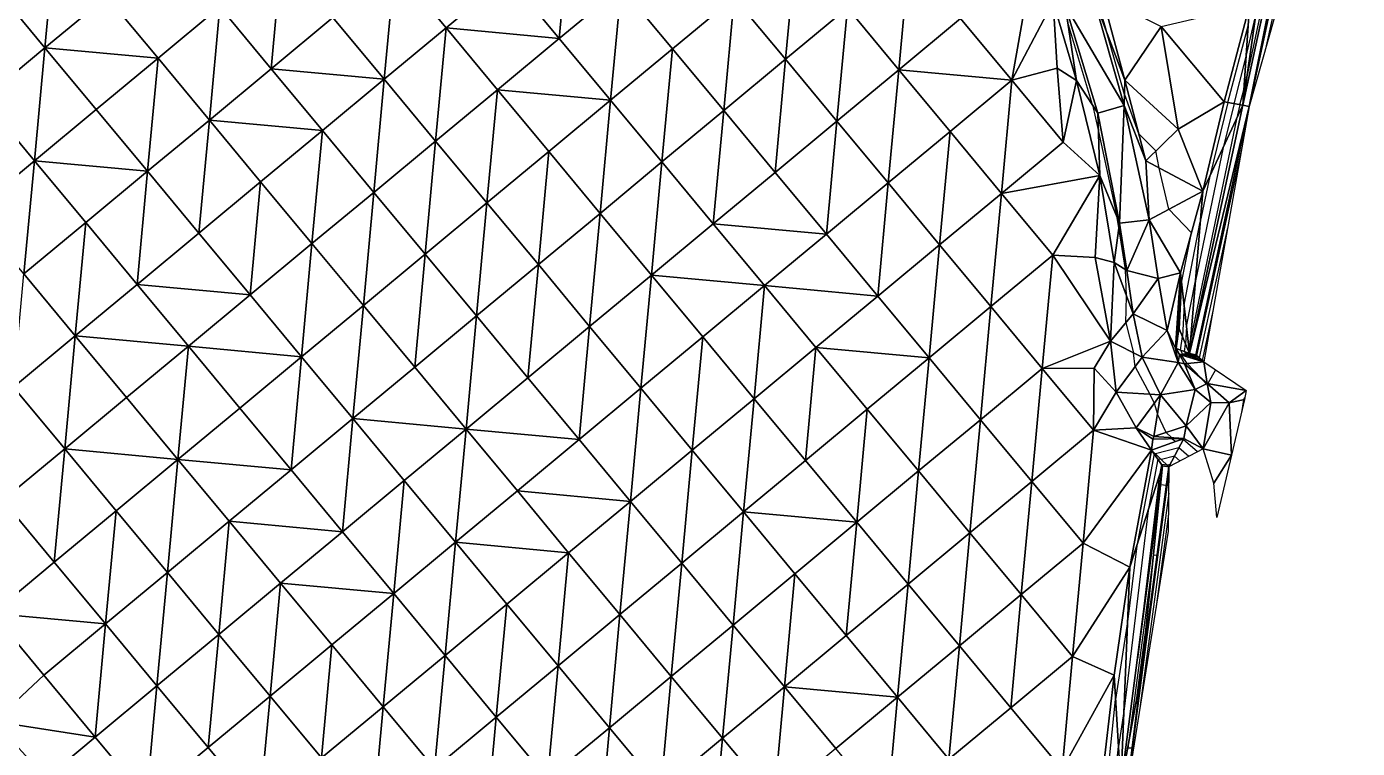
# Model space of a CAD drawing. Extents: x 452550 to 453808, y 451368 to 453069.
# Drawn here: x 453619.3 to 453785, y 452011.6 to 452101.4 of the extents above; entities that cross this region are included whole.
import ezdxf

# ---------------------------------------------------------------- set-up
doc = ezdxf.new("R2010")
doc.units = 0
doc.header["$LTSCALE"] = 0.35
doc.header["$MEASUREMENT"] = 0
doc.linetypes.add('DASHED', pattern=[5442.857143, 3628.571429, -1814.285714])
for name, color, linetype, lineweight in [('Default', 42, 'Continuous', 25), ('FPS_Contours-Major', 32, 'DASHED', 25), ('FPS_Contours-Minor', 40, 'DASHED', 25)]:
    doc.layers.add(name, color=color, linetype=linetype, lineweight=lineweight)

msp = doc.modelspace()

# ---------------------------------------------------------------- linework, layer by layer
at = {"layer": 'Default', "color": 8, "linetype": 'Continuous', "lineweight": 25}
for points in [[(453770.7, 452091.62, 12.76), (453773.84, 452113.68, 14.24), (453781.79, 452142.8, 12.69)], [(453771.48, 452091.45, 12.76), (453770.7, 452091.62, 12.76), (453781.79, 452142.8, 12.69)], [(453781.79, 452142.8, 12.69), (453782.57, 452142.63, 12.69), (453771.48, 452091.45, 12.76)], [(453782.57, 452142.63, 12.69), (453784.95, 452139.05, 14.29), (453771.48, 452091.45, 12.76)], [(453679.24, 452107.64, 14.14), (453686.93, 452114.03, 14.1), (453685.63, 452099.95, 14.11)], [(453686.93, 452114.03, 14.1), (453693.32, 452106.34, 14.05), (453685.63, 452099.95, 14.11)], [(453615.22, 452106.48, 14.18), (453622.91, 452112.86, 14.14), (453621.61, 452098.78, 14.2)], [(453622.91, 452112.86, 14.14), (453629.3, 452105.17, 14.17), (453621.61, 452098.78, 14.2)], [(453770.7, 452091.62, 12.76), (453771.53, 452103.98, 14.31), (453773.84, 452113.68, 14.24)], [(453707.4, 452105.03, 14.03), (453715.09, 452111.42, 14.12), (453713.79, 452097.34, 14.1)], [(453715.09, 452111.42, 14.12), (453721.48, 452103.73, 14.17), (453713.79, 452097.34, 14.1)], [(453643.38, 452103.87, 14.11), (453651.07, 452110.25, 14.09), (453649.77, 452096.17, 14.12)], [(453651.07, 452110.25, 14.09), (453657.46, 452102.56, 14.08), (453649.77, 452096.17, 14.12)], [(453657.46, 452102.56, 14.08), (453665.16, 452108.95, 14.09), (453663.85, 452094.87, 14.12)], [(453665.16, 452108.95, 14.09), (453671.54, 452101.26, 14.12), (453663.85, 452094.87, 14.12)], [(453665.16, 452108.95, 14.09), (453679.24, 452107.64, 14.14), (453671.54, 452101.26, 14.12)], [(453721.48, 452103.73, 14.17), (453729.18, 452110.12, 14.22), (453727.87, 452096.03, 14.22)], [(453729.18, 452110.12, 14.22), (453735.56, 452102.42, 14.19), (453727.87, 452096.03, 14.22)], [(453679.24, 452107.64, 14.14), (453685.63, 452099.95, 14.11), (453671.54, 452101.26, 14.12)], [(453615.22, 452106.48, 14.18), (453621.61, 452098.78, 14.2), (453613.91, 452092.39, 14.19)], [(453685.63, 452099.95, 14.11), (453693.32, 452106.34, 14.05), (453692.01, 452092.26, 14.1)], [(453693.32, 452106.34, 14.05), (453699.71, 452098.64, 14.04), (453692.01, 452092.26, 14.1)], [(453693.32, 452106.34, 14.05), (453707.4, 452105.03, 14.03), (453699.71, 452098.64, 14.04)], [(453741.95, 452094.73, 14.19), (453735.56, 452102.42, 14.19), (453743.99, 452106.3, 14.22)], [(453741.95, 452094.73, 14.19), (453743.99, 452106.3, 14.22), (453747.1, 452104.48, 14.29)], [(453629.3, 452105.17, 14.17), (453635.69, 452097.48, 14.18), (453621.61, 452098.78, 14.2)], [(453629.3, 452105.17, 14.17), (453643.38, 452103.87, 14.11), (453635.69, 452097.48, 14.18)], [(453635.69, 452097.48, 14.18), (453643.38, 452103.87, 14.11), (453642.08, 452089.78, 14.18)], [(453643.38, 452103.87, 14.11), (453649.77, 452096.17, 14.12), (453642.08, 452089.78, 14.18)], [(453699.71, 452098.64, 14.04), (453707.4, 452105.03, 14.03), (453706.1, 452090.95, 14.06)], [(453707.4, 452105.03, 14.03), (453713.79, 452097.34, 14.1), (453706.1, 452090.95, 14.06)], [(453747.57, 452096.23, 14.24), (453741.95, 452094.73, 14.19), (453747.1, 452104.48, 14.29)], [(453747.57, 452096.23, 14.24), (453747.1, 452104.48, 14.29), (453750.01, 452094.72, 14.25)], [(453747.1, 452104.48, 14.29), (453748.58, 452104.08, 14.57), (453750.01, 452094.72, 14.25)], [(453748.58, 452104.08, 14.57), (453752.09, 452105.19, 14.59), (453755.91, 452091.59, 14.61)], [(453752.65, 452090.65, 14.59), (453750.01, 452094.72, 14.25), (453748.58, 452104.08, 14.57)], [(453755.91, 452091.59, 14.61), (453752.65, 452090.65, 14.59), (453748.58, 452104.08, 14.57)], [(453752.09, 452105.19, 14.59), (453753.22, 452105.12, 14.25), (453756.03, 452094.73, 14.36)], [(453752.09, 452105.19, 14.59), (453756.03, 452094.73, 14.36), (453755.91, 452091.59, 14.61)], [(453760.54, 452101.43, 14.21), (453756.03, 452094.73, 14.36), (453753.22, 452105.12, 14.25)], [(453768.38, 452092.03, 14.32), (453760.54, 452101.43, 14.21), (453771.53, 452103.98, 14.31)], [(453768.38, 452092.03, 14.32), (453771.53, 452103.98, 14.31), (453770.7, 452091.62, 12.76)], [(453657.46, 452102.56, 14.08), (453663.85, 452094.87, 14.12), (453649.77, 452096.17, 14.12)], [(453713.79, 452097.34, 14.1), (453721.48, 452103.73, 14.17), (453720.18, 452089.65, 14.15)], [(453721.48, 452103.73, 14.17), (453727.87, 452096.03, 14.22), (453720.18, 452089.65, 14.15)], [(453735.56, 452102.42, 14.19), (453741.95, 452094.73, 14.19), (453727.87, 452096.03, 14.22)], [(453663.85, 452094.87, 14.12), (453671.54, 452101.26, 14.12), (453670.24, 452087.17, 14.14)], [(453671.54, 452101.26, 14.12), (453677.93, 452093.56, 14.14), (453670.24, 452087.17, 14.14)], [(453671.54, 452101.26, 14.12), (453685.63, 452099.95, 14.11), (453677.93, 452093.56, 14.14)], [(453760.54, 452101.43, 14.21), (453762.65, 452088.66, 14.34), (453756.03, 452094.73, 14.36)], [(453760.54, 452101.43, 14.21), (453768.38, 452092.03, 14.32), (453762.65, 452088.66, 14.34)], [(453685.63, 452099.95, 14.11), (453692.01, 452092.26, 14.1), (453677.93, 452093.56, 14.14)], [(453613.91, 452092.39, 14.19), (453621.61, 452098.78, 14.2), (453620.3, 452084.7, 14.18)], [(453621.61, 452098.78, 14.2), (453627.99, 452091.09, 14.22), (453620.3, 452084.7, 14.18)], [(453621.61, 452098.78, 14.2), (453635.69, 452097.48, 14.18), (453627.99, 452091.09, 14.22)], [(453627.99, 452091.09, 14.22), (453635.69, 452097.48, 14.18), (453634.38, 452083.4, 14.26)], [(453635.69, 452097.48, 14.18), (453642.08, 452089.78, 14.18), (453634.38, 452083.4, 14.26)], [(453692.01, 452092.26, 14.1), (453699.71, 452098.64, 14.04), (453698.4, 452084.56, 14.11)], [(453699.71, 452098.64, 14.04), (453706.1, 452090.95, 14.06), (453698.4, 452084.56, 14.11)], [(453706.1, 452090.95, 14.06), (453713.79, 452097.34, 14.1), (453712.48, 452083.26, 14.12)], [(453713.79, 452097.34, 14.1), (453720.18, 452089.65, 14.15), (453712.48, 452083.26, 14.12)], [(453649.77, 452096.17, 14.12), (453656.16, 452088.48, 14.14), (453642.08, 452089.78, 14.18)], [(453649.77, 452096.17, 14.12), (453663.85, 452094.87, 14.12), (453656.16, 452088.48, 14.14)], [(453720.18, 452089.65, 14.15), (453727.87, 452096.03, 14.22), (453726.57, 452081.95, 14.13)], [(453727.87, 452096.03, 14.22), (453734.26, 452088.34, 14.23), (453726.57, 452081.95, 14.13)], [(453727.87, 452096.03, 14.22), (453741.95, 452094.73, 14.19), (453734.26, 452088.34, 14.23)], [(453748.34, 452087.04, 14.21), (453741.95, 452094.73, 14.19), (453747.57, 452096.23, 14.24)], [(453748.34, 452087.04, 14.21), (453747.57, 452096.23, 14.24), (453750.01, 452094.72, 14.25)], [(453656.16, 452088.48, 14.14), (453663.85, 452094.87, 14.12), (453662.55, 452080.78, 14.15)], [(453663.85, 452094.87, 14.12), (453670.24, 452087.17, 14.14), (453662.55, 452080.78, 14.15)], [(453734.26, 452088.34, 14.23), (453741.95, 452094.73, 14.19), (453740.65, 452080.65, 14.13)], [(453741.95, 452094.73, 14.19), (453748.34, 452087.04, 14.21), (453740.65, 452080.65, 14.13)], [(453748.34, 452087.04, 14.21), (453750.01, 452094.72, 14.25), (453752.88, 452082.87, 14.29)], [(453750.01, 452094.72, 14.25), (453752.65, 452090.65, 14.59), (453752.88, 452082.87, 14.29)], [(453758.61, 452084.69, 14.57), (453755.91, 452091.59, 14.61), (453756.03, 452094.73, 14.36)], [(453762.65, 452088.66, 14.34), (453758.61, 452084.69, 14.57), (453756.03, 452094.73, 14.36)], [(453613.91, 452092.39, 14.19), (453620.3, 452084.7, 14.18), (453612.61, 452078.31, 14.12)], [(453670.24, 452087.17, 14.14), (453677.93, 452093.56, 14.14), (453676.63, 452079.48, 14.15)], [(453677.93, 452093.56, 14.14), (453684.32, 452085.87, 14.13), (453676.63, 452079.48, 14.15)], [(453677.93, 452093.56, 14.14), (453692.01, 452092.26, 14.1), (453684.32, 452085.87, 14.13)], [(453684.32, 452085.87, 14.13), (453692.01, 452092.26, 14.1), (453690.71, 452078.17, 14.12)], [(453692.01, 452092.26, 14.1), (453698.4, 452084.56, 14.11), (453690.71, 452078.17, 14.12)], [(453627.99, 452091.09, 14.22), (453634.38, 452083.4, 14.26), (453620.3, 452084.7, 14.18)], [(453698.4, 452084.56, 14.11), (453706.1, 452090.95, 14.06), (453704.79, 452076.87, 14.11)], [(453706.1, 452090.95, 14.06), (453712.48, 452083.26, 14.12), (453704.79, 452076.87, 14.11)], [(453755.91, 452091.59, 14.61), (453755.35, 452076.93, 14.53), (453752.65, 452090.65, 14.59)], [(453755.35, 452076.93, 14.53), (453752.88, 452082.87, 14.29), (453752.65, 452090.65, 14.59)], [(453755.91, 452091.59, 14.61), (453759.06, 452077.38, 14.64), (453755.35, 452076.93, 14.53)], [(453755.91, 452091.59, 14.61), (453758.61, 452084.69, 14.57), (453759.06, 452077.38, 14.64)], [(453768.38, 452092.03, 14.32), (453765.71, 452080.95, 14.26), (453762.65, 452088.66, 14.34)], [(453764.07, 452060.72, 12.89), (453765.71, 452080.95, 14.26), (453770.7, 452091.62, 12.76)], [(453771.48, 452091.45, 12.76), (453764.07, 452060.72, 12.89), (453770.7, 452091.62, 12.76)], [(453771.48, 452091.45, 12.76), (453764.85, 452060.56, 12.89), (453764.07, 452060.72, 12.89)], [(453771.48, 452091.45, 12.76), (453765.86, 452059.68, 14.32), (453764.85, 452060.56, 12.89)], [(453765.71, 452080.95, 14.26), (453768.38, 452092.03, 14.32), (453770.7, 452091.62, 12.76)], [(453634.38, 452083.4, 14.26), (453642.08, 452089.78, 14.18), (453640.77, 452075.7, 14.22)], [(453642.08, 452089.78, 14.18), (453648.46, 452082.09, 14.17), (453640.77, 452075.7, 14.22)], [(453642.08, 452089.78, 14.18), (453656.16, 452088.48, 14.14), (453648.46, 452082.09, 14.17)], [(453712.48, 452083.26, 14.12), (453720.18, 452089.65, 14.15), (453718.87, 452075.56, 14.15)], [(453720.18, 452089.65, 14.15), (453726.57, 452081.95, 14.13), (453718.87, 452075.56, 14.15)], [(453648.46, 452082.09, 14.17), (453656.16, 452088.48, 14.14), (453654.85, 452074.4, 14.18)], [(453656.16, 452088.48, 14.14), (453662.55, 452080.78, 14.15), (453654.85, 452074.4, 14.18)], [(453726.57, 452081.95, 14.13), (453734.26, 452088.34, 14.23), (453732.95, 452074.26, 14.14)], [(453734.26, 452088.34, 14.23), (453740.65, 452080.65, 14.13), (453732.95, 452074.26, 14.14)], [(453762.65, 452088.66, 14.34), (453765.71, 452080.95, 14.26), (453758.61, 452084.69, 14.57)], [(453662.55, 452080.78, 14.15), (453670.24, 452087.17, 14.14), (453668.93, 452073.09, 14.15)], [(453670.24, 452087.17, 14.14), (453676.63, 452079.48, 14.15), (453668.93, 452073.09, 14.15)], [(453676.63, 452079.48, 14.15), (453684.32, 452085.87, 14.13), (453683.02, 452071.79, 14.14)], [(453684.32, 452085.87, 14.13), (453690.71, 452078.17, 14.12), (453683.02, 452071.79, 14.14)], [(453740.65, 452080.65, 14.13), (453748.34, 452087.04, 14.21), (453752.88, 452082.87, 14.29)], [(453612.61, 452078.31, 14.12), (453620.3, 452084.7, 14.18), (453618.99, 452070.62, 14.13)], [(453620.3, 452084.7, 14.18), (453626.69, 452077.01, 14.18), (453618.99, 452070.62, 14.13)], [(453620.3, 452084.7, 14.18), (453634.38, 452083.4, 14.26), (453626.69, 452077.01, 14.18)], [(453690.71, 452078.17, 14.12), (453698.4, 452084.56, 14.11), (453697.1, 452070.48, 14.11)], [(453698.4, 452084.56, 14.11), (453704.79, 452076.87, 14.11), (453697.1, 452070.48, 14.11)], [(453765.71, 452080.95, 14.26), (453759.06, 452077.38, 14.64), (453758.61, 452084.69, 14.57)], [(453626.69, 452077.01, 14.18), (453634.38, 452083.4, 14.26), (453633.08, 452069.31, 14.17)], [(453634.38, 452083.4, 14.26), (453640.77, 452075.7, 14.22), (453633.08, 452069.31, 14.17)], [(453712.48, 452083.26, 14.12), (453718.87, 452075.56, 14.15), (453704.79, 452076.87, 14.11)], [(453747.04, 452072.95, 14.13), (453740.65, 452080.65, 14.13), (453752.88, 452082.87, 14.29)], [(453752.34, 452072.68, 14.2), (453747.04, 452072.95, 14.13), (453752.88, 452082.87, 14.29)], [(453752.34, 452072.68, 14.2), (453752.88, 452082.87, 14.29), (453754.68, 452072.06, 14.27)], [(453752.88, 452082.87, 14.29), (453755.35, 452076.93, 14.53), (453754.68, 452072.06, 14.27)], [(453640.77, 452075.7, 14.22), (453648.46, 452082.09, 14.17), (453647.16, 452068.01, 14.2)], [(453648.46, 452082.09, 14.17), (453654.85, 452074.4, 14.18), (453647.16, 452068.01, 14.2)], [(453654.85, 452074.4, 14.18), (453662.55, 452080.78, 14.15), (453661.24, 452066.7, 14.2)], [(453662.55, 452080.78, 14.15), (453668.93, 452073.09, 14.15), (453661.24, 452066.7, 14.2)], [(453718.87, 452075.56, 14.15), (453726.57, 452081.95, 14.13), (453725.26, 452067.87, 14.17)], [(453726.57, 452081.95, 14.13), (453732.95, 452074.26, 14.14), (453725.26, 452067.87, 14.17)], [(453732.95, 452074.26, 14.14), (453740.65, 452080.65, 14.13), (453739.34, 452066.57, 14.13)], [(453740.65, 452080.65, 14.13), (453747.04, 452072.95, 14.13), (453739.34, 452066.57, 14.13)], [(453762.94, 452070.77, 14.73), (453759.06, 452077.38, 14.64), (453765.71, 452080.95, 14.26)], [(453764.07, 452060.72, 12.89), (453762.94, 452070.77, 14.73), (453765.71, 452080.95, 14.26)], [(453668.93, 452073.09, 14.15), (453676.63, 452079.48, 14.15), (453675.32, 452065.4, 14.16)], [(453676.63, 452079.48, 14.15), (453683.02, 452071.79, 14.14), (453675.32, 452065.4, 14.16)], [(453683.02, 452071.79, 14.14), (453690.71, 452078.17, 14.12), (453689.4, 452064.09, 14.14)], [(453690.71, 452078.17, 14.12), (453697.1, 452070.48, 14.11), (453689.4, 452064.09, 14.14)], [(453759.06, 452077.38, 14.64), (453756.26, 452071.05, 14.53), (453755.35, 452076.93, 14.53)], [(453759.06, 452077.38, 14.64), (453760.17, 452070.05, 14.66), (453756.26, 452071.05, 14.53)], [(453760.17, 452070.05, 14.66), (453759.06, 452077.38, 14.64), (453762.94, 452070.77, 14.73)], [(453618.99, 452070.62, 14.13), (453626.69, 452077.01, 14.18), (453625.38, 452062.93, 14.15)], [(453626.69, 452077.01, 14.18), (453633.08, 452069.31, 14.17), (453625.38, 452062.93, 14.15)], [(453640.77, 452075.7, 14.22), (453647.16, 452068.01, 14.2), (453633.08, 452069.31, 14.17)], [(453704.79, 452076.87, 14.11), (453711.18, 452069.18, 14.16), (453697.1, 452070.48, 14.11)], [(453704.79, 452076.87, 14.11), (453718.87, 452075.56, 14.15), (453711.18, 452069.18, 14.16)], [(453755.35, 452076.93, 14.53), (453756.26, 452071.05, 14.53), (453754.68, 452072.06, 14.27)], [(453647.16, 452068.01, 14.2), (453654.85, 452074.4, 14.18), (453653.55, 452060.31, 14.22)], [(453654.85, 452074.4, 14.18), (453661.24, 452066.7, 14.2), (453653.55, 452060.31, 14.22)], [(453718.87, 452075.56, 14.15), (453725.26, 452067.87, 14.17), (453711.18, 452069.18, 14.16)], [(453725.26, 452067.87, 14.17), (453732.95, 452074.26, 14.14), (453731.65, 452060.18, 14.14)], [(453732.95, 452074.26, 14.14), (453739.34, 452066.57, 14.13), (453731.65, 452060.18, 14.14)], [(453661.24, 452066.7, 14.2), (453668.93, 452073.09, 14.15), (453667.63, 452059.01, 14.18)], [(453668.93, 452073.09, 14.15), (453675.32, 452065.4, 14.16), (453667.63, 452059.01, 14.18)], [(453739.34, 452066.57, 14.13), (453747.04, 452072.95, 14.13), (453745.73, 452058.87, 14.12)], [(453745.73, 452058.87, 14.12), (453747.04, 452072.95, 14.13), (453754.24, 452062.26, 14.26)], [(453747.04, 452072.95, 14.13), (453752.34, 452072.68, 14.2), (453754.24, 452062.26, 14.26)], [(453752.34, 452072.68, 14.2), (453754.68, 452072.06, 14.27), (453754.24, 452062.26, 14.26)], [(453675.32, 452065.4, 14.16), (453683.02, 452071.79, 14.14), (453681.71, 452057.7, 14.17)], [(453683.02, 452071.79, 14.14), (453689.4, 452064.09, 14.14), (453681.71, 452057.7, 14.17)], [(453754.68, 452072.06, 14.27), (453757.05, 452065.68, 14.62), (453754.24, 452062.26, 14.26)], [(453756.26, 452071.05, 14.53), (453757.05, 452065.68, 14.62), (453754.68, 452072.06, 14.27)], [(453760.17, 452070.05, 14.66), (453757.05, 452065.68, 14.62), (453756.26, 452071.05, 14.53)], [(453761.29, 452063.6, 14.62), (453760.17, 452070.05, 14.66), (453762.94, 452070.77, 14.73)], [(453762.32, 452061.4, 14.64), (453761.29, 452063.6, 14.62), (453762.94, 452070.77, 14.73)], [(453762.68, 452064.02, 14.62), (453762.32, 452061.4, 14.64), (453762.94, 452070.77, 14.73)], [(453764.07, 452060.72, 12.89), (453762.68, 452064.02, 14.62), (453762.94, 452070.77, 14.73)], [(453618.99, 452070.62, 14.13), (453625.38, 452062.93, 14.15), (453617.69, 452056.54, 14.1)], [(453633.08, 452069.31, 14.17), (453639.46, 452061.62, 14.18), (453625.38, 452062.93, 14.15)], [(453633.08, 452069.31, 14.17), (453647.16, 452068.01, 14.2), (453639.46, 452061.62, 14.18)], [(453689.4, 452064.09, 14.14), (453697.1, 452070.48, 14.11), (453695.79, 452056.4, 14.16)], [(453697.1, 452070.48, 14.11), (453703.49, 452062.79, 14.12), (453695.79, 452056.4, 14.16)], [(453697.1, 452070.48, 14.11), (453711.18, 452069.18, 14.16), (453703.49, 452062.79, 14.12)], [(453703.49, 452062.79, 14.12), (453711.18, 452069.18, 14.16), (453709.87, 452055.09, 14.16)], [(453711.18, 452069.18, 14.16), (453717.57, 452061.48, 14.2), (453709.87, 452055.09, 14.16)], [(453711.18, 452069.18, 14.16), (453725.26, 452067.87, 14.17), (453717.57, 452061.48, 14.2)], [(453760.17, 452070.05, 14.66), (453761.29, 452063.6, 14.62), (453757.05, 452065.68, 14.62)], [(453647.16, 452068.01, 14.2), (453653.55, 452060.31, 14.22), (453639.46, 452061.62, 14.18)], [(453725.26, 452067.87, 14.17), (453731.65, 452060.18, 14.14), (453717.57, 452061.48, 14.2)], [(453653.55, 452060.31, 14.22), (453661.24, 452066.7, 14.2), (453659.94, 452052.62, 14.2)], [(453661.24, 452066.7, 14.2), (453667.63, 452059.01, 14.18), (453659.94, 452052.62, 14.2)], [(453731.65, 452060.18, 14.14), (453739.34, 452066.57, 14.13), (453738.04, 452052.48, 14.17)], [(453739.34, 452066.57, 14.13), (453745.73, 452058.87, 14.12), (453738.04, 452052.48, 14.17)], [(453667.63, 452059.01, 14.18), (453675.32, 452065.4, 14.16), (453674.02, 452051.32, 14.19)], [(453675.32, 452065.4, 14.16), (453681.71, 452057.7, 14.17), (453674.02, 452051.32, 14.19)], [(453681.71, 452057.7, 14.17), (453689.4, 452064.09, 14.14), (453688.1, 452050.01, 14.17)], [(453689.4, 452064.09, 14.14), (453695.79, 452056.4, 14.16), (453688.1, 452050.01, 14.17)], [(453757.05, 452065.68, 14.62), (453758.19, 452060.26, 14.59), (453754.24, 452062.26, 14.26)], [(453761.29, 452063.6, 14.62), (453758.19, 452060.26, 14.59), (453757.05, 452065.68, 14.62)], [(453762.32, 452061.4, 14.64), (453762.68, 452064.02, 14.62), (453764.07, 452060.72, 12.89)], [(453617.69, 452056.54, 14.1), (453625.38, 452062.93, 14.15), (453624.08, 452048.84, 14.13)], [(453625.38, 452062.93, 14.15), (453631.77, 452055.23, 14.16), (453624.08, 452048.84, 14.13)], [(453625.38, 452062.93, 14.15), (453639.46, 452061.62, 14.18), (453631.77, 452055.23, 14.16)], [(453695.79, 452056.4, 14.16), (453703.49, 452062.79, 14.12), (453702.18, 452048.71, 14.15)], [(453703.49, 452062.79, 14.12), (453709.87, 452055.09, 14.16), (453702.18, 452048.71, 14.15)], [(453758.19, 452060.26, 14.59), (453761.29, 452063.6, 14.62), (453762.64, 452059.6, 14.6)], [(453761.29, 452063.6, 14.62), (453762.32, 452061.4, 14.64), (453762.64, 452059.6, 14.6)], [(453631.77, 452055.23, 14.16), (453639.46, 452061.62, 14.18), (453638.16, 452047.54, 14.18)], [(453639.46, 452061.62, 14.18), (453645.85, 452053.93, 14.2), (453638.16, 452047.54, 14.18)], [(453639.46, 452061.62, 14.18), (453653.55, 452060.31, 14.22), (453645.85, 452053.93, 14.2)], [(453709.87, 452055.09, 14.16), (453717.57, 452061.48, 14.2), (453716.26, 452047.4, 14.19)], [(453717.57, 452061.48, 14.2), (453723.96, 452053.79, 14.22), (453716.26, 452047.4, 14.19)], [(453717.57, 452061.48, 14.2), (453731.65, 452060.18, 14.14), (453723.96, 452053.79, 14.22)], [(453752.18, 452058.89, 14.14), (453745.73, 452058.87, 14.12), (453754.24, 452062.26, 14.26)], [(453752.18, 452058.89, 14.14), (453754.24, 452062.26, 14.26), (453754.93, 452055.9, 14.25)], [(453754.24, 452062.26, 14.26), (453758.19, 452060.26, 14.59), (453754.93, 452055.9, 14.25)], [(453762.8, 452060.61, 14.52), (453762.64, 452059.6, 14.6), (453762.32, 452061.4, 14.64)], [(453762.8, 452060.61, 14.52), (453762.32, 452061.4, 14.64), (453764.07, 452060.72, 12.89)], [(453762.8, 452060.61, 14.52), (453764.07, 452060.72, 12.89), (453764.26, 452060.44, 13.8)], [(453764.85, 452060.56, 12.89), (453764.26, 452060.44, 13.8), (453764.07, 452060.72, 12.89)], [(453645.85, 452053.93, 14.2), (453653.55, 452060.31, 14.22), (453652.24, 452046.23, 14.18)], [(453653.55, 452060.31, 14.22), (453659.94, 452052.62, 14.2), (453652.24, 452046.23, 14.18)], [(453723.96, 452053.79, 14.22), (453731.65, 452060.18, 14.14), (453730.34, 452046.1, 14.2)], [(453731.65, 452060.18, 14.14), (453738.04, 452052.48, 14.17), (453730.34, 452046.1, 14.2)], [(453758.19, 452060.26, 14.59), (453760.44, 452055.58, 14.58), (453754.93, 452055.9, 14.25)], [(453762.64, 452059.6, 14.6), (453760.44, 452055.58, 14.58), (453758.19, 452060.26, 14.59)], [(453762.64, 452059.6, 14.6), (453764.77, 452056.23, 14.64), (453760.44, 452055.58, 14.58)], [(453763.43, 452059.45, 14.53), (453762.64, 452059.6, 14.6), (453762.8, 452060.61, 14.52)], [(453764.77, 452056.23, 14.64), (453762.64, 452059.6, 14.6), (453763.43, 452059.45, 14.53)], [(453765.86, 452059.68, 14.32), (453763.43, 452059.45, 14.53), (453762.8, 452060.61, 14.52)], [(453764.26, 452060.44, 13.8), (453765.86, 452059.68, 14.32), (453762.8, 452060.61, 14.52)], [(453766.25, 452057.01, 14.49), (453763.43, 452059.45, 14.53), (453765.86, 452059.68, 14.32)], [(453766.25, 452057.01, 14.49), (453764.77, 452056.23, 14.64), (453763.43, 452059.45, 14.53)], [(453765.86, 452059.68, 14.32), (453764.26, 452060.44, 13.8), (453764.85, 452060.56, 12.89)], [(453771.1, 452056.12, 14.98), (453766.25, 452057.01, 14.49), (453765.86, 452059.68, 14.32)], [(453667.63, 452059.01, 14.18), (453674.02, 452051.32, 14.19), (453659.94, 452052.62, 14.2)], [(453681.71, 452057.7, 14.17), (453688.1, 452050.01, 14.17), (453674.02, 452051.32, 14.19)], [(453738.04, 452052.48, 14.17), (453745.73, 452058.87, 14.12), (453744.43, 452044.79, 14.18)], [(453745.73, 452058.87, 14.12), (453752.12, 452051.18, 14.15), (453744.43, 452044.79, 14.18)], [(453752.12, 452051.18, 14.15), (453745.73, 452058.87, 14.12), (453752.18, 452058.89, 14.14)], [(453752.12, 452051.18, 14.15), (453752.18, 452058.89, 14.14), (453754.93, 452055.9, 14.25)], [(453617.69, 452056.54, 14.1), (453624.08, 452048.84, 14.13), (453616.38, 452042.46, 14.1)], [(453688.1, 452050.01, 14.17), (453695.79, 452056.4, 14.16), (453694.49, 452042.32, 14.17)], [(453695.79, 452056.4, 14.16), (453702.18, 452048.71, 14.15), (453694.49, 452042.32, 14.17)], [(453752.12, 452051.18, 14.15), (453754.93, 452055.9, 14.25), (453757.44, 452051.49, 14.27)], [(453754.93, 452055.9, 14.25), (453760.44, 452055.58, 14.58), (453757.44, 452051.49, 14.27)], [(453764.77, 452056.23, 14.64), (453763.66, 452051.73, 14.65), (453760.44, 452055.58, 14.58)], [(453764.77, 452056.23, 14.64), (453766.73, 452054.64, 14.73), (453763.66, 452051.73, 14.65)], [(453766.73, 452054.64, 14.73), (453764.77, 452056.23, 14.64), (453766.25, 452057.01, 14.49)], [(453771.1, 452056.12, 14.98), (453769.01, 452054.57, 14.87), (453766.25, 452057.01, 14.49)], [(453769.01, 452054.57, 14.87), (453766.73, 452054.64, 14.73), (453766.25, 452057.01, 14.49)], [(453769.01, 452054.57, 14.87), (453771.1, 452056.12, 14.98), (453770.89, 452054.98, 15.01)], [(453631.77, 452055.23, 14.16), (453638.16, 452047.54, 14.18), (453624.08, 452048.84, 14.13)], [(453702.18, 452048.71, 14.15), (453709.87, 452055.09, 14.16), (453708.57, 452041.01, 14.19)], [(453709.87, 452055.09, 14.16), (453716.26, 452047.4, 14.19), (453708.57, 452041.01, 14.19)], [(453760.44, 452055.58, 14.58), (453759.63, 452050.38, 14.41), (453757.44, 452051.49, 14.27)], [(453760.44, 452055.58, 14.58), (453763.66, 452051.73, 14.65), (453759.63, 452050.38, 14.41)], [(453766.73, 452054.64, 14.73), (453765.75, 452048.84, 14.82), (453763.66, 452051.73, 14.65)], [(453766.73, 452054.64, 14.73), (453769.01, 452054.57, 14.87), (453765.75, 452048.84, 14.82)], [(453769.01, 452054.57, 14.87), (453769.29, 452048.07, 14.98), (453765.75, 452048.84, 14.82)], [(453769.01, 452054.57, 14.87), (453770.89, 452054.98, 15.01), (453769.29, 452048.07, 14.98)], [(453645.85, 452053.93, 14.2), (453652.24, 452046.23, 14.18), (453638.16, 452047.54, 14.18)], [(453652.24, 452046.23, 14.18), (453659.94, 452052.62, 14.2), (453658.63, 452038.54, 14.18)], [(453659.94, 452052.62, 14.2), (453666.32, 452044.93, 14.2), (453658.63, 452038.54, 14.18)], [(453659.94, 452052.62, 14.2), (453674.02, 452051.32, 14.19), (453666.32, 452044.93, 14.2)], [(453716.26, 452047.4, 14.19), (453723.96, 452053.79, 14.22), (453722.65, 452039.71, 14.19)], [(453723.96, 452053.79, 14.22), (453730.34, 452046.1, 14.2), (453722.65, 452039.71, 14.19)], [(453730.34, 452046.1, 14.2), (453738.04, 452052.48, 14.17), (453736.73, 452038.4, 14.21)], [(453738.04, 452052.48, 14.17), (453744.43, 452044.79, 14.18), (453736.73, 452038.4, 14.21)], [(453666.32, 452044.93, 14.2), (453674.02, 452051.32, 14.19), (453672.71, 452037.23, 14.21)], [(453674.02, 452051.32, 14.19), (453680.41, 452043.62, 14.21), (453672.71, 452037.23, 14.21)], [(453674.02, 452051.32, 14.19), (453688.1, 452050.01, 14.17), (453680.41, 452043.62, 14.21)], [(453744.43, 452044.79, 14.18), (453752.12, 452051.18, 14.15), (453750.81, 452037.1, 14.24)], [(453750.81, 452037.1, 14.24), (453752.12, 452051.18, 14.15), (453759.35, 452048.68, 14.32)], [(453759.35, 452048.68, 14.32), (453752.12, 452051.18, 14.15), (453757.44, 452051.49, 14.27)], [(453759.35, 452048.68, 14.32), (453757.44, 452051.49, 14.27), (453759.51, 452050.08, 14.41)], [(453757.44, 452051.49, 14.27), (453759.63, 452050.38, 14.41), (453759.51, 452050.08, 14.41)], [(453763.66, 452051.73, 14.65), (453763.36, 452050.16, 14.56), (453759.63, 452050.38, 14.41)], [(453763.66, 452051.73, 14.65), (453765.75, 452048.84, 14.82), (453763.36, 452050.16, 14.56)], [(453688.1, 452050.01, 14.17), (453694.49, 452042.32, 14.17), (453680.41, 452043.62, 14.21)], [(453763.36, 452050.16, 14.56), (453759.35, 452048.68, 14.32), (453759.51, 452050.08, 14.41)], [(453759.35, 452048.68, 14.32), (453763.36, 452050.16, 14.56), (453761.5, 452046.63, 12.87)], [(453759.63, 452050.38, 14.41), (453763.36, 452050.16, 14.56), (453759.51, 452050.08, 14.41)], [(453763.36, 452050.16, 14.56), (453765.75, 452048.84, 14.82), (453761.5, 452046.63, 12.87)], [(453616.38, 452042.46, 14.1), (453624.08, 452048.84, 14.13), (453622.77, 452034.76, 14.13)], [(453624.08, 452048.84, 14.13), (453630.47, 452041.15, 14.15), (453622.77, 452034.76, 14.13)], [(453624.08, 452048.84, 14.13), (453638.16, 452047.54, 14.18), (453630.47, 452041.15, 14.15)], [(453630.47, 452041.15, 14.15), (453638.16, 452047.54, 14.18), (453636.85, 452033.46, 14.17)], [(453638.16, 452047.54, 14.18), (453644.55, 452039.84, 14.19), (453636.85, 452033.46, 14.17)], [(453638.16, 452047.54, 14.18), (453652.24, 452046.23, 14.18), (453644.55, 452039.84, 14.19)], [(453694.49, 452042.32, 14.17), (453702.18, 452048.71, 14.15), (453700.88, 452034.62, 14.19)], [(453702.18, 452048.71, 14.15), (453708.57, 452041.01, 14.19), (453700.88, 452034.62, 14.19)], [(453750.81, 452037.1, 14.24), (453759.35, 452048.68, 14.32), (453756.62, 452034.11, 14.3)], [(453759.35, 452048.68, 14.32), (453760.71, 452046.73, 12.87), (453756.62, 452034.11, 14.3)], [(453759.35, 452048.68, 14.32), (453761.5, 452046.63, 12.87), (453760.71, 452046.73, 12.87)], [(453769.29, 452048.07, 14.98), (453767.1, 452044.58, 14.88), (453765.75, 452048.84, 14.82)], [(453769.29, 452048.07, 14.98), (453767.48, 452040.33, 14.85), (453767.1, 452044.58, 14.88)], [(453652.24, 452046.23, 14.18), (453658.63, 452038.54, 14.18), (453644.55, 452039.84, 14.19)], [(453716.26, 452047.4, 14.19), (453722.65, 452039.71, 14.19), (453708.57, 452041.01, 14.19)], [(453722.65, 452039.71, 14.19), (453730.34, 452046.1, 14.2), (453729.04, 452032.01, 14.16)], [(453730.34, 452046.1, 14.2), (453736.73, 452038.4, 14.21), (453729.04, 452032.01, 14.16)], [(453760.71, 452046.73, 12.87), (453758.08, 452021.04, 14.34), (453755.53, 452006.96, 13.09)], [(453756.62, 452034.11, 14.3), (453760.71, 452046.73, 12.87), (453755.53, 452006.96, 13.09)], [(453761.5, 452046.63, 12.87), (453761.42, 452038.61, 14.4), (453756.33, 452006.94, 13.09)], [(453758.08, 452021.04, 14.34), (453761.5, 452046.63, 12.87), (453756.33, 452006.94, 13.09)], [(453760.71, 452046.73, 12.87), (453761.5, 452046.63, 12.87), (453758.08, 452021.04, 14.34)], [(453658.63, 452038.54, 14.18), (453666.32, 452044.93, 14.2), (453665.02, 452030.85, 14.19)], [(453666.32, 452044.93, 14.2), (453672.71, 452037.23, 14.21), (453665.02, 452030.85, 14.19)], [(453736.73, 452038.4, 14.21), (453744.43, 452044.79, 14.18), (453743.12, 452030.71, 14.21)], [(453744.43, 452044.79, 14.18), (453750.81, 452037.1, 14.24), (453743.12, 452030.71, 14.21)], [(453680.41, 452043.62, 14.21), (453686.79, 452035.93, 14.23), (453672.71, 452037.23, 14.21)], [(453680.41, 452043.62, 14.21), (453694.49, 452042.32, 14.17), (453686.79, 452035.93, 14.23)], [(453616.38, 452042.46, 14.1), (453622.77, 452034.76, 14.13), (453615.08, 452028.37, 14.14)], [(453622.77, 452034.76, 14.13), (453630.47, 452041.15, 14.15), (453629.16, 452027.07, 14.16)], [(453630.47, 452041.15, 14.15), (453636.85, 452033.46, 14.17), (453629.16, 452027.07, 14.16)], [(453686.79, 452035.93, 14.23), (453694.49, 452042.32, 14.17), (453693.18, 452028.24, 14.25)], [(453694.49, 452042.32, 14.17), (453700.88, 452034.62, 14.19), (453693.18, 452028.24, 14.25)], [(453700.88, 452034.62, 14.19), (453708.57, 452041.01, 14.19), (453707.26, 452026.93, 14.17)], [(453708.57, 452041.01, 14.19), (453714.96, 452033.32, 14.18), (453707.26, 452026.93, 14.17)], [(453708.57, 452041.01, 14.19), (453722.65, 452039.71, 14.19), (453714.96, 452033.32, 14.18)], [(453636.85, 452033.46, 14.17), (453644.55, 452039.84, 14.19), (453643.24, 452025.76, 14.15)], [(453644.55, 452039.84, 14.19), (453650.94, 452032.15, 14.17), (453643.24, 452025.76, 14.15)], [(453644.55, 452039.84, 14.19), (453658.63, 452038.54, 14.18), (453650.94, 452032.15, 14.17)], [(453714.96, 452033.32, 14.18), (453722.65, 452039.71, 14.19), (453721.35, 452025.63, 14.18)], [(453722.65, 452039.71, 14.19), (453729.04, 452032.01, 14.16), (453721.35, 452025.63, 14.18)], [(453658.63, 452038.54, 14.18), (453665.02, 452030.85, 14.19), (453650.94, 452032.15, 14.17)], [(453729.04, 452032.01, 14.16), (453736.73, 452038.4, 14.21), (453735.43, 452024.32, 14.17)], [(453736.73, 452038.4, 14.21), (453743.12, 452030.71, 14.21), (453735.43, 452024.32, 14.17)], [(453665.02, 452030.85, 14.19), (453672.71, 452037.23, 14.21), (453671.41, 452023.15, 14.2)], [(453672.71, 452037.23, 14.21), (453679.1, 452029.54, 14.23), (453671.41, 452023.15, 14.2)], [(453672.71, 452037.23, 14.21), (453686.79, 452035.93, 14.23), (453679.1, 452029.54, 14.23)], [(453679.1, 452029.54, 14.23), (453686.79, 452035.93, 14.23), (453685.49, 452021.85, 14.26)], [(453686.79, 452035.93, 14.23), (453693.18, 452028.24, 14.25), (453685.49, 452021.85, 14.26)], [(453743.12, 452030.71, 14.21), (453750.81, 452037.1, 14.24), (453749.51, 452023.01, 14.26)], [(453749.51, 452023.01, 14.26), (453750.81, 452037.1, 14.24), (453756.62, 452034.11, 14.3)], [(453622.77, 452034.76, 14.13), (453629.16, 452027.07, 14.16), (453615.08, 452028.37, 14.14)], [(453693.18, 452028.24, 14.25), (453700.88, 452034.62, 14.19), (453699.57, 452020.54, 14.24)], [(453700.88, 452034.62, 14.19), (453707.26, 452026.93, 14.17), (453699.57, 452020.54, 14.24)], [(453629.16, 452027.07, 14.16), (453636.85, 452033.46, 14.17), (453635.55, 452019.37, 14.15)], [(453636.85, 452033.46, 14.17), (453643.24, 452025.76, 14.15), (453635.55, 452019.37, 14.15)], [(453707.26, 452026.93, 14.17), (453714.96, 452033.32, 14.18), (453713.65, 452019.24, 14.19)], [(453714.96, 452033.32, 14.18), (453721.35, 452025.63, 14.18), (453713.65, 452019.24, 14.19)], [(453749.51, 452023.01, 14.26), (453756.62, 452034.11, 14.3), (453754.69, 452020.67, 14.26)], [(453755.53, 452006.96, 13.09), (453754.69, 452020.67, 14.26), (453756.62, 452034.11, 14.3)], [(453643.24, 452025.76, 14.15), (453650.94, 452032.15, 14.17), (453649.63, 452018.07, 14.16)], [(453650.94, 452032.15, 14.17), (453657.32, 452024.46, 14.18), (453649.63, 452018.07, 14.16)], [(453650.94, 452032.15, 14.17), (453665.02, 452030.85, 14.19), (453657.32, 452024.46, 14.18)], [(453721.35, 452025.63, 14.18), (453729.04, 452032.01, 14.16), (453727.73, 452017.93, 14.16)], [(453729.04, 452032.01, 14.16), (453735.43, 452024.32, 14.17), (453727.73, 452017.93, 14.16)], [(453657.32, 452024.46, 14.18), (453665.02, 452030.85, 14.19), (453663.71, 452016.76, 14.17)], [(453665.02, 452030.85, 14.19), (453671.41, 452023.15, 14.2), (453663.71, 452016.76, 14.17)], [(453671.41, 452023.15, 14.2), (453679.1, 452029.54, 14.23), (453677.79, 452015.46, 14.21)], [(453679.1, 452029.54, 14.23), (453685.49, 452021.85, 14.26), (453677.79, 452015.46, 14.21)], [(453735.43, 452024.32, 14.17), (453743.12, 452030.71, 14.21), (453741.82, 452016.63, 14.15)], [(453743.12, 452030.71, 14.21), (453749.51, 452023.01, 14.26), (453741.82, 452016.63, 14.15)], [(453615.08, 452028.37, 14.14), (453629.16, 452027.07, 14.16), (453621.47, 452020.68, 14.17)], [(453615.08, 452028.37, 14.14), (453621.47, 452020.68, 14.17), (453615.28, 452014.92, 14.19)], [(453685.49, 452021.85, 14.26), (453693.18, 452028.24, 14.25), (453691.88, 452014.15, 14.26)], [(453693.18, 452028.24, 14.25), (453699.57, 452020.54, 14.24), (453691.88, 452014.15, 14.26)], [(453621.47, 452020.68, 14.17), (453629.16, 452027.07, 14.16), (453627.86, 452012.99, 14.18)], [(453629.16, 452027.07, 14.16), (453635.55, 452019.37, 14.15), (453627.86, 452012.99, 14.18)], [(453699.57, 452020.54, 14.24), (453707.26, 452026.93, 14.17), (453705.96, 452012.85, 14.24)], [(453707.26, 452026.93, 14.17), (453713.65, 452019.24, 14.19), (453705.96, 452012.85, 14.24)], [(453635.55, 452019.37, 14.15), (453643.24, 452025.76, 14.15), (453641.94, 452011.68, 14.15)], [(453643.24, 452025.76, 14.15), (453649.63, 452018.07, 14.16), (453641.94, 452011.68, 14.15)], [(453649.63, 452018.07, 14.16), (453657.32, 452024.46, 14.18), (453656.02, 452010.38, 14.16)], [(453657.32, 452024.46, 14.18), (453663.71, 452016.76, 14.17), (453656.02, 452010.38, 14.16)], [(453721.35, 452025.63, 14.18), (453727.73, 452017.93, 14.16), (453713.65, 452019.24, 14.19)], [(453727.73, 452017.93, 14.16), (453735.43, 452024.32, 14.17), (453734.12, 452010.24, 14.16)], [(453735.43, 452024.32, 14.17), (453741.82, 452016.63, 14.15), (453734.12, 452010.24, 14.16)], [(453663.71, 452016.76, 14.17), (453671.41, 452023.15, 14.2), (453670.1, 452009.07, 14.17)], [(453671.41, 452023.15, 14.2), (453677.79, 452015.46, 14.21), (453670.1, 452009.07, 14.17)], [(453741.82, 452016.63, 14.15), (453749.51, 452023.01, 14.26), (453748.2, 452008.93, 14.3)], [(453748.2, 452008.93, 14.3), (453749.51, 452023.01, 14.26), (453754.69, 452020.67, 14.26)], [(453677.79, 452015.46, 14.21), (453685.49, 452021.85, 14.26), (453684.18, 452007.77, 14.2)], [(453685.49, 452021.85, 14.26), (453691.88, 452014.15, 14.26), (453684.18, 452007.77, 14.2)], [(453758.08, 452021.04, 14.34), (453756.33, 452006.94, 13.09), (453755.53, 452006.96, 13.09)], [(453621.47, 452020.68, 14.17), (453627.86, 452012.99, 14.18), (453615.28, 452014.92, 14.19)], [(453627.86, 452012.99, 14.18), (453635.55, 452019.37, 14.15), (453634.24, 452005.29, 14.19)], [(453635.55, 452019.37, 14.15), (453641.94, 452011.68, 14.15), (453634.24, 452005.29, 14.19)], [(453691.88, 452014.15, 14.26), (453699.57, 452020.54, 14.24), (453698.26, 452006.46, 14.26)], [(453699.57, 452020.54, 14.24), (453705.96, 452012.85, 14.24), (453698.26, 452006.46, 14.26)], [(453748.2, 452008.93, 14.3), (453754.69, 452020.67, 14.26), (453753.07, 452006.76, 14.34)], [(453753.07, 452006.76, 14.34), (453754.69, 452020.67, 14.26), (453755.53, 452006.96, 13.09)], [(453641.94, 452011.68, 14.15), (453649.63, 452018.07, 14.16), (453648.33, 452003.99, 14.18)], [(453649.63, 452018.07, 14.16), (453656.02, 452010.38, 14.16), (453648.33, 452003.99, 14.18)], [(453705.96, 452012.85, 14.24), (453713.65, 452019.24, 14.19), (453712.35, 452005.16, 14.23)], [(453713.65, 452019.24, 14.19), (453720.04, 452011.54, 14.2), (453712.35, 452005.16, 14.23)], [(453713.65, 452019.24, 14.19), (453727.73, 452017.93, 14.16), (453720.04, 452011.54, 14.2)], [(453720.04, 452011.54, 14.2), (453727.73, 452017.93, 14.16), (453726.43, 452003.85, 14.18)], [(453727.73, 452017.93, 14.16), (453734.12, 452010.24, 14.16), (453726.43, 452003.85, 14.18)], [(453656.02, 452010.38, 14.16), (453663.71, 452016.76, 14.17), (453662.41, 452002.68, 14.16)], [(453663.71, 452016.76, 14.17), (453670.1, 452009.07, 14.17), (453662.41, 452002.68, 14.16)], [(453741.82, 452016.63, 14.15), (453748.2, 452008.93, 14.3), (453734.12, 452010.24, 14.16)], [(453611.69, 452010.4, 14.35), (453615.28, 452014.92, 14.19), (453621.78, 452007.87, 14.18)], [(453627.86, 452012.99, 14.18), (453621.78, 452007.87, 14.18), (453615.28, 452014.92, 14.19)], [(453670.1, 452009.07, 14.17), (453677.79, 452015.46, 14.21), (453676.49, 452001.38, 14.17)], [(453677.79, 452015.46, 14.21), (453684.18, 452007.77, 14.2), (453676.49, 452001.38, 14.17)], [(453627.86, 452012.99, 14.18), (453634.24, 452005.29, 14.19), (453621.78, 452007.87, 14.18)], [(453684.18, 452007.77, 14.2), (453691.88, 452014.15, 14.26), (453690.57, 452000.07, 14.22)], [(453691.88, 452014.15, 14.26), (453698.26, 452006.46, 14.26), (453690.57, 452000.07, 14.22)], [(453698.26, 452006.46, 14.26), (453705.96, 452012.85, 14.24), (453704.65, 451998.77, 14.24)], [(453705.96, 452012.85, 14.24), (453712.35, 452005.16, 14.23), (453704.65, 451998.77, 14.24)], [(453641.94, 452011.68, 14.15), (453648.33, 452003.99, 14.18), (453634.24, 452005.29, 14.19)]]:
    msp.add_3dface(points, dxfattribs=at)
at = {"layer": 'FPS_Contours-Major', "color": 5, "linetype": 'Continuous', "lineweight": 25}
for q in [(453770.53, 452053.39, 15), (453770.95, 452055.26, 15)]:
    msp.add_line((453770.79, 452054.96, 15), q, dxfattribs=at)
at = {"layer": 'FPS_Contours-Minor', "color": 12, "linetype": 'Continuous', "lineweight": 25}
for p, q in [((453783.03, 452141.94, 13), (453773.62, 452099, 13)), ((453780.22, 452137.04, 13), (453771.21, 452095.22, 13)), ((453752.39, 452105.17, 14.5), (453753.64, 452101.09, 14.5)), ((453771.09, 452097.52, 13.5), (453772.27, 452102.66, 13.5)), ((453751.98, 452091.69, 14.5), (453748.89, 452102.05, 14.5)), ((453755.96, 452092.95, 14.5), (453753.64, 452101.09, 14.5)), ((453768.85, 452091.95, 14), (453771.36, 452101.49, 14)), ((453769.6, 452091.82, 13.5), (453771.09, 452097.52, 13.5)), ((453770.83, 452093.54, 13), (453771.21, 452095.22, 13)), ((453755.96, 452092.95, 14.5), (453757.73, 452088.12, 14.5)), ((453770.34, 452091.68, 13), (453770.83, 452093.54, 13)), ((453751.98, 452091.69, 14.5), (453752.72, 452088.37, 14.5)), ((453768.85, 452091.95, 14), (453766.58, 452082.8, 14)), ((453769.6, 452091.82, 13.5), (453768.24, 452086.35, 13.5)), ((453770.34, 452091.68, 13), (453769.89, 452089.9, 13)), ((453769.89, 452089.9, 13), (453764.2, 452062.41, 13)), ((453752.72, 452088.37, 14.5), (453755.06, 452077.62, 14.5)), ((453759.87, 452085.93, 14.5), (453757.73, 452088.12, 14.5)), ((453760.27, 452083.81, 14.5), (453759.87, 452085.93, 14.5)), ((453768.24, 452086.35, 13.5), (453764.8, 452069.76, 13.5)), ((453770.61, 452086.52, 13), (453764.93, 452060.49, 13)), ((453761.48, 452078.68, 14.5), (453760.27, 452083.81, 14.5)), ((453766.58, 452082.8, 14), (453765.4, 452077.11, 14)), ((453755.28, 452076.41, 14.5), (453755.06, 452077.62, 14.5)), ((453764.3, 452075.75, 14.5), (453761.48, 452078.68, 14.5)), ((453756.08, 452071.17, 14.5), (453755.28, 452076.41, 14.5)), ((453763.08, 452069.53, 14.5), (453764.3, 452075.75, 14.5)), ((453763.39, 452066.8, 14), (453765.4, 452077.11, 14)), ((453768.81, 452076.35, 13.5), (453765.28, 452060.18, 13.5)), ((453756.24, 452067.85, 14.5), (453756.08, 452071.17, 14.5)), ((453763.08, 452069.53, 14.5), (453762.78, 452063.79, 14.5)), ((453763.69, 452064.07, 13.5), (453764.8, 452069.76, 13.5)), ((453756.12, 452064.55, 14.5), (453756.24, 452067.85, 14.5)), ((453763.39, 452066.8, 14), (453763.18, 452062.84, 14)), ((453767.02, 452066.19, 14), (453765.64, 452059.87, 14)), ((453756.12, 452064.55, 14.5), (453757.08, 452060.82, 14.5)), ((453763.69, 452064.07, 13.5), (453763.58, 452061.89, 13.5)), ((453762.46, 452061.35, 14.5), (453762.78, 452063.79, 14.5)), ((453762.95, 452061.15, 14), (453763.18, 452062.84, 14)), ((453764, 452061.35, 13), (453764.2, 452062.41, 13)), ((453757.31, 452059.08, 14.5), (453757.08, 452060.82, 14.5)), ((453762.46, 452061.35, 14.5), (453762.82, 452060.61, 14.5)), ((453762.95, 452061.15, 14), (453763.2, 452060.65, 14)), ((453763.45, 452060.96, 13.5), (453763.58, 452061.89, 13.5)), ((453763.45, 452060.96, 13.5), (453763.59, 452060.68, 13.5)), ((453763.95, 452060.77, 13), (453763.98, 452060.94, 13)), ((453763.95, 452060.77, 13), (453763.98, 452060.72, 13)), ((453764, 452061.35, 13), (453763.98, 452060.94, 13)), ((453763.98, 452060.72, 13), (453764.09, 452060.69, 13)), ((453757.31, 452059.08, 14.5), (453759.14, 452055.66, 14.5)), ((453762.82, 452060.61, 14.5), (453762.84, 452060.61, 14.5)), ((453762.84, 452060.61, 14.5), (453763.08, 452060.53, 14.5)), ((453763.78, 452059.48, 14.5), (453763.08, 452060.53, 14.5)), ((453763.2, 452060.65, 14), (453763.86, 452060.48, 14)), ((453763.59, 452060.68, 13.5), (453764.19, 452060.53, 13.5)), ((453763.78, 452059.48, 14.5), (453765.5, 452057.66, 14.5)), ((453763.86, 452060.48, 14), (453764.87, 452060.15, 14)), ((453764.77, 452060.54, 13), (453764.09, 452060.69, 13)), ((453764.45, 452060.47, 13.5), (453764.19, 452060.53, 13.5)), ((453765.28, 452060.18, 13.5), (453764.45, 452060.47, 13.5)), ((453764.93, 452060.49, 13), (453764.77, 452060.54, 13)), ((453765.64, 452059.87, 14), (453764.87, 452060.15, 14)), ((453766.14, 452056.96, 14.5), (453765.5, 452057.66, 14.5)), ((453767.3, 452058.7, 14.5), (453766.35, 452056.99, 14.5)), ((453766.27, 452056.9, 14.5), (453766.14, 452056.96, 14.5)), ((453766.32, 452056.94, 14.5), (453766.27, 452056.9, 14.5)), ((453766.35, 452056.99, 14.5), (453766.32, 452056.94, 14.5)), ((453759.14, 452055.66, 14.5), (453759.68, 452054.55, 14.5)), ((453759.68, 452054.55, 14.5), (453760.07, 452053.19, 14.5)), ((453761.16, 452050.9, 14.5), (453760.07, 452053.19, 14.5)), ((453761.16, 452050.9, 14.5), (453761.82, 452050.25, 14.5)), ((453761.8, 452050.12, 14.5), (453761.82, 452050.25, 14.5)), ((453762.31, 452049.77, 14.5), (453761.8, 452050.12, 14.5)), ((453763.29, 452050.02, 14.5), (453762.31, 452049.77, 14.5)), ((453765.05, 452048.47, 14.5), (453763.29, 452050.02, 14.5)), ((453759.65, 452048.25, 14), (453757.49, 452036.79, 14)), ((453760.12, 452047.58, 13.5), (453758.91, 452041.18, 13.5)), ((453759.82, 452048.23, 14), (453759.65, 452048.25, 14)), ((453762.74, 452048.98, 14), (453759.82, 452048.23, 14)), ((453760.57, 452047.52, 13.5), (453760.12, 452047.58, 13.5)), ((453762.19, 452047.94, 13.5), (453760.57, 452047.52, 13.5)), ((453762.88, 452047.34, 13.5), (453762.19, 452047.94, 13.5)), ((453763.96, 452047.91, 14), (453762.74, 452048.98, 14)), ((453761.5, 452045.94, 13), (453758.38, 452022.62, 13)), ((453760.59, 452046.91, 13), (453760.33, 452045.57, 13)), ((453761.31, 452046.82, 13), (453760.59, 452046.91, 13)), ((453761.65, 452046.9, 13), (453761.31, 452046.82, 13)), ((453761.79, 452046.78, 13), (453761.65, 452046.9, 13)), ((453760.33, 452045.57, 13), (453757.58, 452022.67, 13)), ((453760.47, 452044.42, 13), (453757.58, 452022.67, 13)), ((453761.19, 452044.33, 13), (453758.38, 452022.62, 13)), ((453760.47, 452044.42, 13), (453761.19, 452044.33, 13)), ((453761.47, 452043.33, 13.5), (453757.93, 452016.9, 13.5)), ((453758.91, 452041.18, 13.5), (453755.9, 452016.18, 13.5)), ((453761.44, 452040.71, 14), (453759.87, 452028.93, 14)), ((453757.49, 452036.79, 14), (453756.35, 452027.32, 14)), ((453759.58, 452035.68, 13.5), (453756.37, 452011.61, 13.5)), ((453760.03, 452035.62, 13.5), (453756.91, 452011.6, 13.5)), ((453759.58, 452035.68, 13.5), (453760.03, 452035.62, 13.5)), ((453756.35, 452027.32, 14), (453754.87, 452017.66, 14)), ((453758.68, 452026.95, 14), (453757.39, 452017.24, 14)), ((453758.86, 452026.92, 14), (453757.61, 452017.23, 14)), ((453758.68, 452026.95, 14), (453758.86, 452026.92, 14)), ((453753.75, 452006.81, 14), (453754.87, 452017.66, 14)), ((453755.9, 452016.18, 13.5), (453755.23, 452011.8, 13.5)), ((453757.61, 452017.23, 14), (453757.39, 452017.24, 14)), ((453754.72, 452006.89, 13.5), (453755.23, 452011.8, 13.5)), ((453756.91, 452011.6, 13.5), (453756.37, 452011.61, 13.5))]:
    msp.add_line(p, q, dxfattribs=at)

doc.saveas('drawing.dxf')
